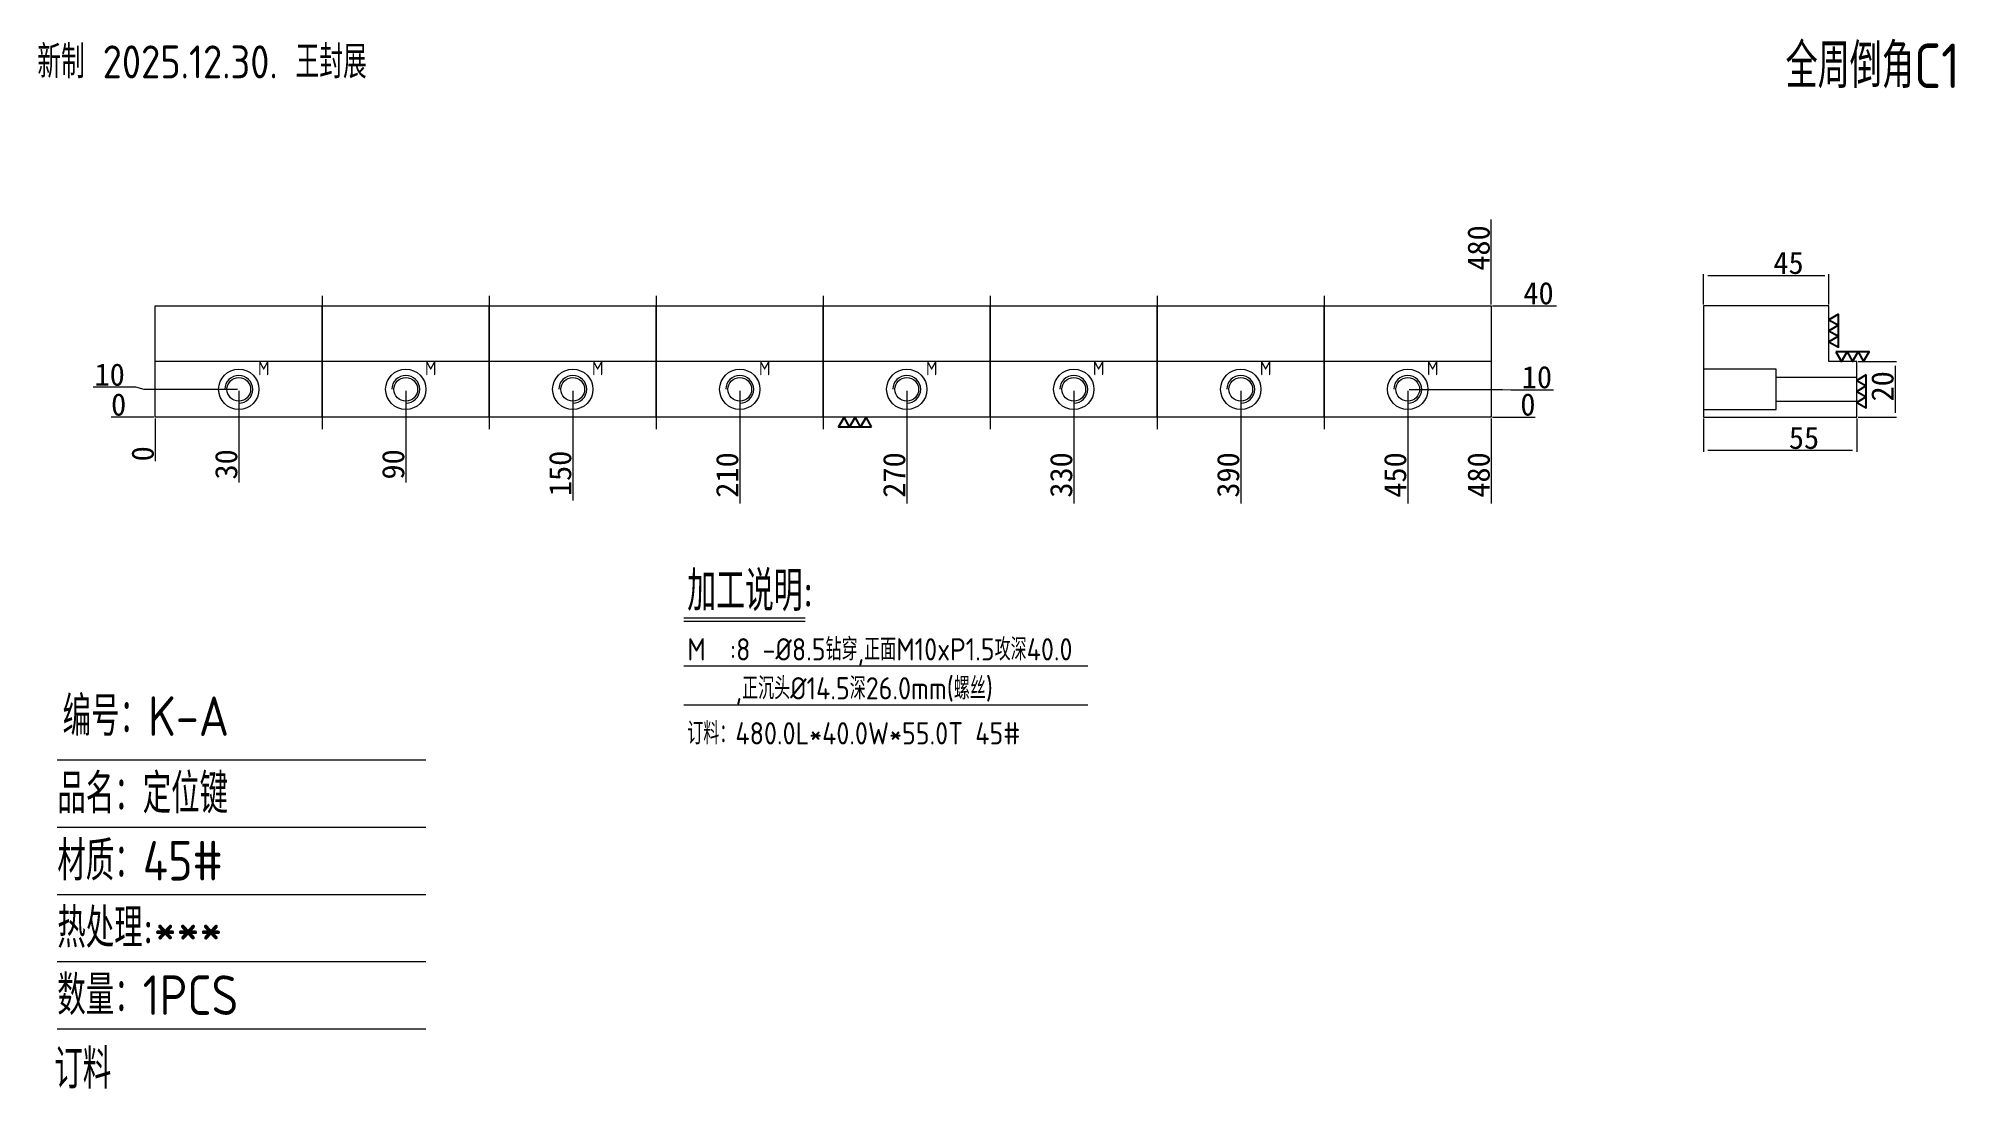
# Model space of a CAD drawing. Header units: millimetres. Extents: x 30556 to 31245, y 44866 to 45243.
import ezdxf
from ezdxf.enums import TextEntityAlignment as Align

# ---------------------------------------------------------------- set-up
doc = ezdxf.new("R2010")
doc.units = ezdxf.units.MM
doc.linetypes.add('CENTER', pattern=[0])
doc.linetypes.add('DASHED', pattern=[0])
doc.layers.add('DIE', color=7, linetype='Continuous', true_color=0xffffff)
doc.layers.add('dim', color=4, linetype='Continuous')
doc.layers.add('TEXT', color=4, linetype='Continuous')
doc.styles.add('_PUG_ERP', font='txt')
doc.styles.add('gbenor', font='gbenor.shx', dxfattribs={"bigfont": 'gbcbig'})
doc.dimstyles.new('_PUG_ERP', dxfattribs={"dimtxt": 8, "dimasz": 1.5, "dimexe": 0.5, "dimexo": 0.5, "dimgap": 0.5, "dimtad": 1, "dimtxsty": '_PUG_ERP', "dimblk": 'CLOSEDBLANK', "dimcen": 0, "dimclrd": 4, "dimclre": 4, "dimclrt": 3, "dimazin": 3, "dimtfac": 1, "dimtmove": 0, "dimatfit": 3, "dimldrblk": 'CLOSEDBLANK', "dimlwd": 9, "dimlwe": 9})

# ---------------------------------------------------------------- blocks, each defined once
blk = doc.blocks.new('*D1268')
at = {"layer": 'Defpoints', "color": 0}
for p in [(31154.48, 45107.03), (31209.48, 45107.03), (31154.48, 45095.07)]:
    blk.add_point(p, dxfattribs=at)
at = {"layer": 'dim', "color": 4, "lineweight": 9}
for p, q in [((31154.48, 45106.53), (31154.48, 45094.57)), ((31209.48, 45106.53), (31209.48, 45094.57)), ((31207.98, 45095.07), (31155.98, 45095.07))]:
    blk.add_line(p, q, dxfattribs=at)
at = {"layer": 'dim', "color": 3, "lineweight": 18, "insert": (31190.54, 45099.57), "char_height": 8, "attachment_point": 5, "style": '_PUG_ERP'}
blk.add_mtext('55', dxfattribs=at)
blk = doc.blocks.new('_ClosedBlank')
blk = doc.blocks.new('*D1269')
at = {"layer": 'Defpoints', "color": 0}
for p in [(31199.48, 45157.93), (31154.48, 45147.03), (31199.48, 45147.03)]:
    blk.add_point(p, dxfattribs=at)
at = {"layer": 'dim', "color": 4, "lineweight": 9}
for p, q in [((31154.48, 45147.53), (31154.48, 45158.43)), ((31155.98, 45157.93), (31197.98, 45157.93)), ((31199.48, 45147.53), (31199.48, 45158.43))]:
    blk.add_line(p, q, dxfattribs=at)
at = {"layer": 'dim', "color": 3, "lineweight": 18, "insert": (31184.98, 45162.43), "char_height": 8, "attachment_point": 5, "style": '_PUG_ERP'}
blk.add_mtext('45', dxfattribs=at)
blk = doc.blocks.new('*D1270')
at = {"layer": 'Defpoints', "color": 0}
for p in [(31209.48, 45127.03), (31209.48, 45107.03), (31223.26, 45107.03)]:
    blk.add_point(p, dxfattribs=at)
at = {"layer": 'dim', "color": 4, "lineweight": 9}
for p, q in [((31209.98, 45127.03), (31223.76, 45127.03)), ((31223.26, 45125.53), (31223.26, 45108.53)), ((31209.98, 45107.03), (31223.76, 45107.03))]:
    blk.add_line(p, q, dxfattribs=at)
at = {"layer": 'dim', "color": 3, "lineweight": 18, "insert": (31218.76, 45118.11), "char_height": 8, "attachment_point": 5, "rotation": 90, "style": '_PUG_ERP'}
blk.add_mtext('20', dxfattribs=at)
blk = doc.blocks.new('YFFH+A0')
at = {"color": 1, "ltscale": 2}
blk.add_lwpolyline([(-3.46, -6), (0, -4), (-3.46, -2), (0, 0), (-3.46, 2), (0, 4), (-3.46, 6), (-3.46, -6)], close=True, dxfattribs=at)
blk = doc.blocks.new('XYMFH-A0')
at = {"xscale": 0.0833333333332575, "yscale": 0.0833333333332575, "zscale": 0.0833333333332575}
blk.add_blockref('YFFH+A0', (0, 0), dxfattribs=at)
blk = doc.blocks.new('*D1271')
at = {"layer": 'Defpoints', "color": 0}
for p in [(30598.17, 45107.03), (31078.17, 45107.03), (31088.17, 45107.03)]:
    blk.add_point(p, dxfattribs=at)
at = {"layer": 'dim', "color": 4, "lineweight": 9}
blk.add_line((31078.67, 45107.03), (31094, 45107.03), dxfattribs=at)
at = {"layer": 'dim', "color": 3, "lineweight": 18, "insert": (31091.34, 45111.53), "char_height": 8, "attachment_point": 5, "style": '_PUG_ERP'}
blk.add_mtext('0', dxfattribs=at)
blk = doc.blocks.new('*D1272')
at = {"layer": 'Defpoints', "color": 0}
for p in [(31048.17, 45117.03), (31088.17, 45116.85), (30598.17, 45107.03)]:
    blk.add_point(p, dxfattribs=at)
at = {"layer": 'dim', "color": 4, "lineweight": 9}
for p, q in [((31048.67, 45117.03), (31082.17, 45117.03)), ((31082.17, 45117.03), (31085.17, 45116.85)), ((31085.17, 45116.85), (31100.48, 45116.85))]:
    blk.add_line(p, q, dxfattribs=at)
at = {"layer": 'dim', "color": 3, "lineweight": 18, "insert": (31094.58, 45121.35), "char_height": 8, "attachment_point": 5, "style": '_PUG_ERP'}
blk.add_mtext('10', dxfattribs=at)
blk = doc.blocks.new('*D1273')
at = {"layer": 'Defpoints', "color": 0}
for p in [(31078.17, 45147.03), (31088.17, 45147.03), (30598.17, 45107.03)]:
    blk.add_point(p, dxfattribs=at)
at = {"layer": 'dim', "color": 4, "lineweight": 9}
blk.add_line((31078.67, 45147.03), (31101.62, 45147.03), dxfattribs=at)
at = {"layer": 'dim', "color": 3, "lineweight": 18, "insert": (31095.15, 45151.53), "char_height": 8, "attachment_point": 5, "style": '_PUG_ERP'}
blk.add_mtext('40', dxfattribs=at)
blk = doc.blocks.new('*D1274')
at = {"layer": 'Defpoints', "color": 0}
for p in [(30588.17, 45107.03), (30598.17, 45107.03), (30598.17, 45107.03)]:
    blk.add_point(p, dxfattribs=at)
at = {"layer": 'dim', "color": 4, "lineweight": 9}
blk.add_line((30597.67, 45107.03), (30582.34, 45107.03), dxfattribs=at)
at = {"layer": 'dim', "color": 3, "lineweight": 18, "insert": (30585, 45111.53), "char_height": 8, "attachment_point": 5, "style": '_PUG_ERP'}
blk.add_mtext('0', dxfattribs=at)
blk = doc.blocks.new('*D1275')
at = {"layer": 'Defpoints', "color": 0}
for p in [(30588.17, 45117.77), (30628.17, 45117.03), (30598.17, 45107.03)]:
    blk.add_point(p, dxfattribs=at)
at = {"layer": 'dim', "color": 4, "lineweight": 9}
for p, q in [((30591.17, 45117.77), (30575.86, 45117.77)), ((30594.17, 45117.03), (30591.17, 45117.77)), ((30627.67, 45117.03), (30594.17, 45117.03))]:
    blk.add_line(p, q, dxfattribs=at)
at = {"layer": 'dim', "color": 3, "lineweight": 18, "insert": (30581.77, 45122.27), "char_height": 8, "attachment_point": 5, "style": '_PUG_ERP'}
blk.add_mtext('10', dxfattribs=at)
blk = doc.blocks.new('*D1276')
at = {"layer": 'Defpoints', "color": 0}
for p in [(30598.17, 45107.03), (31078.17, 45107.03), (31078.17, 45097.03)]:
    blk.add_point(p, dxfattribs=at)
at = {"layer": 'dim', "color": 4, "lineweight": 9}
blk.add_line((31078.17, 45106.53), (31078.17, 45075.96), dxfattribs=at)
at = {"layer": 'dim', "color": 3, "lineweight": 18, "insert": (31073.67, 45086.25), "char_height": 8, "attachment_point": 5, "rotation": 90, "style": '_PUG_ERP'}
blk.add_mtext('480', dxfattribs=at)
blk = doc.blocks.new('*D1277')
at = {"layer": 'Defpoints', "color": 0}
for p in [(31048.17, 45117.03), (30598.17, 45107.03), (31048.17, 45097.03)]:
    blk.add_point(p, dxfattribs=at)
at = {"layer": 'dim', "color": 4, "lineweight": 9}
blk.add_line((31048.17, 45116.53), (31048.17, 45075.96), dxfattribs=at)
at = {"layer": 'dim', "color": 3, "lineweight": 18, "insert": (31043.67, 45086.25), "char_height": 8, "attachment_point": 5, "rotation": 90, "style": '_PUG_ERP'}
blk.add_mtext('450', dxfattribs=at)
blk = doc.blocks.new('*D1278')
at = {"layer": 'Defpoints', "color": 0}
for p in [(30988.17, 45117.03), (30598.17, 45107.03), (30988.17, 45097.03)]:
    blk.add_point(p, dxfattribs=at)
at = {"layer": 'dim', "color": 4, "lineweight": 9}
blk.add_line((30988.17, 45116.53), (30988.17, 45075.96), dxfattribs=at)
at = {"layer": 'dim', "color": 3, "lineweight": 18, "insert": (30983.67, 45086.25), "char_height": 8, "attachment_point": 5, "rotation": 90, "style": '_PUG_ERP'}
blk.add_mtext('390', dxfattribs=at)
blk = doc.blocks.new('*D1279')
at = {"layer": 'Defpoints', "color": 0}
for p in [(30928.17, 45117.03), (30598.17, 45107.03), (30928.17, 45097.03)]:
    blk.add_point(p, dxfattribs=at)
at = {"layer": 'dim', "color": 4, "lineweight": 9}
blk.add_line((30928.17, 45116.53), (30928.17, 45075.96), dxfattribs=at)
at = {"layer": 'dim', "color": 3, "lineweight": 18, "insert": (30923.67, 45086.25), "char_height": 8, "attachment_point": 5, "rotation": 90, "style": '_PUG_ERP'}
blk.add_mtext('330', dxfattribs=at)
blk = doc.blocks.new('*D1280')
at = {"layer": 'Defpoints', "color": 0}
for p in [(30868.17, 45117.03), (30598.17, 45107.03), (30868.17, 45097.03)]:
    blk.add_point(p, dxfattribs=at)
at = {"layer": 'dim', "color": 4, "lineweight": 9}
blk.add_line((30868.17, 45116.53), (30868.17, 45075.96), dxfattribs=at)
at = {"layer": 'dim', "color": 3, "lineweight": 18, "insert": (30863.67, 45086.25), "char_height": 8, "attachment_point": 5, "rotation": 90, "style": '_PUG_ERP'}
blk.add_mtext('270', dxfattribs=at)
blk = doc.blocks.new('*D1281')
at = {"layer": 'Defpoints', "color": 0}
for p in [(30808.17, 45117.03), (30598.17, 45107.03), (30808.17, 45097.03)]:
    blk.add_point(p, dxfattribs=at)
at = {"layer": 'dim', "color": 4, "lineweight": 9}
blk.add_line((30808.17, 45116.53), (30808.17, 45075.96), dxfattribs=at)
at = {"layer": 'dim', "color": 3, "lineweight": 18, "insert": (30803.67, 45086.25), "char_height": 8, "attachment_point": 5, "rotation": 90, "style": '_PUG_ERP'}
blk.add_mtext('210', dxfattribs=at)
blk = doc.blocks.new('*D1282')
at = {"layer": 'Defpoints', "color": 0}
for p in [(30748.17, 45117.03), (30598.17, 45107.03), (30748.17, 45097.03)]:
    blk.add_point(p, dxfattribs=at)
at = {"layer": 'dim', "color": 4, "lineweight": 9}
blk.add_line((30748.17, 45116.53), (30748.17, 45077.11), dxfattribs=at)
at = {"layer": 'dim', "color": 3, "lineweight": 18, "insert": (30743.67, 45086.82), "char_height": 8, "attachment_point": 5, "rotation": 90, "style": '_PUG_ERP'}
blk.add_mtext('150', dxfattribs=at)
blk = doc.blocks.new('*D1283')
at = {"layer": 'Defpoints', "color": 0}
for p in [(30688.17, 45117.03), (30598.17, 45107.03), (30688.17, 45097.03)]:
    blk.add_point(p, dxfattribs=at)
at = {"layer": 'dim', "color": 4, "lineweight": 9}
blk.add_line((30688.17, 45116.53), (30688.17, 45083.58), dxfattribs=at)
at = {"layer": 'dim', "color": 3, "lineweight": 18, "insert": (30683.67, 45090.06), "char_height": 8, "attachment_point": 5, "rotation": 90, "style": '_PUG_ERP'}
blk.add_mtext('90', dxfattribs=at)
blk = doc.blocks.new('*D1284')
at = {"layer": 'Defpoints', "color": 0}
for p in [(30628.17, 45117.03), (30598.17, 45107.03), (30628.17, 45097.03)]:
    blk.add_point(p, dxfattribs=at)
at = {"layer": 'dim', "color": 4, "lineweight": 9}
blk.add_line((30628.17, 45116.53), (30628.17, 45083.58), dxfattribs=at)
at = {"layer": 'dim', "color": 3, "lineweight": 18, "insert": (30623.67, 45090.06), "char_height": 8, "attachment_point": 5, "rotation": 90, "style": '_PUG_ERP'}
blk.add_mtext('30', dxfattribs=at)
blk = doc.blocks.new('*D1285')
at = {"layer": 'Defpoints', "color": 0}
for p in [(30598.17, 45107.03), (30598.17, 45107.03), (30598.17, 45097.03)]:
    blk.add_point(p, dxfattribs=at)
at = {"layer": 'dim', "color": 4, "lineweight": 9}
blk.add_line((30598.17, 45106.53), (30598.17, 45091.2), dxfattribs=at)
at = {"layer": 'dim', "color": 3, "lineweight": 18, "insert": (30593.67, 45093.87), "char_height": 8, "attachment_point": 5, "rotation": 90, "style": '_PUG_ERP'}
blk.add_mtext('0', dxfattribs=at)
blk = doc.blocks.new('*D1286')
at = {"layer": 'Defpoints', "color": 0}
for p in [(31078.17, 45157.03), (31078.17, 45147.03), (30598.17, 45107.03)]:
    blk.add_point(p, dxfattribs=at)
at = {"layer": 'dim', "color": 4, "lineweight": 9}
blk.add_line((31078.17, 45147.53), (31078.17, 45178.11), dxfattribs=at)
at = {"layer": 'dim', "color": 3, "lineweight": 18, "insert": (31073.67, 45167.82), "char_height": 8, "attachment_point": 5, "rotation": 90, "style": '_PUG_ERP'}
blk.add_mtext('480', dxfattribs=at)

msp = doc.modelspace()

# ---------------------------------------------------------------- linework, layer by layer
at = {"layer": 'DIE', "color": 135, "linetype": 'Continuous', "lineweight": 18}
for p, q in [((30658.17, 45127.035), (30598.17, 45127.035)), ((30718.17, 45127.035), (30658.17, 45127.035)), ((30778.17, 45127.035), (30718.17, 45127.035)), ((30838.17, 45127.035), (30778.17, 45127.035)), ((30898.17, 45127.035), (30838.17, 45127.035)), ((30958.17, 45127.035), (30898.17, 45127.035)), ((31018.17, 45127.035), (30958.17, 45127.035)), ((31078.17, 45127.035), (31018.17, 45127.035))]:
    msp.add_line(p, q, dxfattribs=at)
at = {"layer": 'DIE', "color": 31, "linetype": 'DASHED', "lineweight": 13, "ltscale": 0.192157}
for p, q in [((31180.479, 45124.285), (31154.479, 45124.285)), ((31180.479, 45117.035), (31180.479, 45124.285)), ((31180.479, 45109.785), (31180.479, 45117.035)), ((31154.479, 45109.785), (31180.479, 45109.785))]:
    msp.add_line(p, q, dxfattribs=at)
at = {"layer": 'DIE', "color": 5, "linetype": 'DASHED', "lineweight": 13, "ltscale": 0.192157}
for p, q in [((31209.479, 45121.285), (31180.479, 45121.285)), ((31180.479, 45112.785), (31209.479, 45112.785))]:
    msp.add_line(p, q, dxfattribs=at)
at = {"layer": 'DIE', "color": 135, "lineweight": 18}
for points in [[(30598.17, 45147.035), (30658.17, 45147.035), (30658.17, 45107.035), (30598.17, 45107.035)], [(30658.17, 45147.035), (30718.17, 45147.035), (30718.17, 45107.035), (30658.17, 45107.035)], [(30718.17, 45147.035), (30778.17, 45147.035), (30778.17, 45107.035), (30718.17, 45107.035)], [(30778.17, 45147.035), (30838.17, 45147.035), (30838.17, 45107.035), (30778.17, 45107.035)], [(30838.17, 45147.035), (30898.17, 45147.035), (30898.17, 45107.035), (30838.17, 45107.035)], [(30898.17, 45147.035), (30958.17, 45147.035), (30958.17, 45107.035), (30898.17, 45107.035)], [(30958.17, 45147.035), (31018.17, 45147.035), (31018.17, 45107.035), (30958.17, 45107.035)], [(31018.17, 45147.035), (31078.17, 45147.035), (31078.17, 45107.035), (31018.17, 45107.035)], [(31154.479, 45107.035), (31209.479, 45107.035), (31209.479, 45127.035), (31199.479, 45127.035), (31199.479, 45147.035), (31154.479, 45147.035)]]:
    msp.add_lwpolyline(points, close=True, dxfattribs=at)
at = {"layer": 'DIE', "color": 42, "linetype": 'Continuous', "lineweight": 18}
for centre, radius in [((30628.17, 45117.035), 7.25), ((30628.17, 45117.035), 4.25), ((30688.17, 45117.035), 7.25), ((30688.17, 45117.035), 4.25), ((30748.17, 45117.035), 7.25), ((30748.17, 45117.035), 4.25), ((30808.17, 45117.035), 7.25), ((30808.17, 45117.035), 4.25), ((30868.17, 45117.035), 7.25), ((30868.17, 45117.035), 4.25), ((30928.17, 45117.035), 7.25), ((30928.17, 45117.035), 4.25), ((30988.17, 45117.035), 7.25), ((30988.17, 45117.035), 4.25), ((31048.17, 45117.035), 7.25), ((31048.17, 45117.035), 4.25)]:
    msp.add_circle(centre, radius, dxfattribs=at)
for centre in [(30628.17, 45117.035), (30688.17, 45117.035), (30748.17, 45117.035), (30808.17, 45117.035), (30868.17, 45117.035), (30928.17, 45117.035), (30988.17, 45117.035), (31048.17, 45117.035)]:
    msp.add_arc(centre, 5, 270, 180, dxfattribs=at)
at = {"layer": 'dim', "color": 1, "lineweight": 18}
for p, q in [((30658.17, 45150.573), (30658.17, 45102.729)), ((30718.17, 45150.573), (30718.17, 45102.729)), ((30778.17, 45150.573), (30778.17, 45102.729)), ((30838.17, 45150.573), (30838.17, 45102.729)), ((30898.17, 45150.573), (30898.17, 45102.729)), ((30958.17, 45150.573), (30958.17, 45102.729)), ((31018.17, 45150.573), (31018.17, 45102.729))]:
    msp.add_line(p, q, dxfattribs=at)
at = {"layer": 'dim', "color": 8, "linetype": 'Continuous', "lineweight": 18}
for p, q in [((30788.109, 45034.878), (30831.655, 45034.878)), ((30788.109, 45033.678), (30831.655, 45033.678)), ((30788.109, 45017.678), (30933.261, 45017.678)), ((30788.109, 45003.678), (30933.261, 45003.678))]:
    msp.add_line(p, q, dxfattribs=at)
at = {"layer": 'dim', "color": 8, "linetype": 'CENTER', "lineweight": 18, "ltscale": 2.14346}
msp.add_lwpolyline([(30598.17, 45107.035), (30598.17, 45147.035), (31078.17, 45147.035), (31078.17, 45107.035)], close=True, dxfattribs=at)
at = {"layer": 'TEXT', "color": 4, "lineweight": 9}
for p, q in [((30562.961, 44983.846), (30695.395, 44983.846)), ((30562.961, 44959.694), (30695.395, 44959.694)), ((30562.961, 44935.541), (30695.395, 44935.541)), ((30562.961, 44911.389), (30695.395, 44911.389)), ((30562.961, 44887.237), (30695.395, 44887.237))]:
    msp.add_line(p, q, dxfattribs=at)

# ---------------------------------------------------------------- block references
at = {"layer": 'dim', "lineweight": 18, "yscale": 11.87421369844378, "zscale": 11.87421369844191}
for p, xscale, rotation in [((31199.479, 45138.094), 11.87421369843651, 180), ((31207.969, 45127.035), 11.87421369844378, 270), ((31209.479, 45116.266), 11.87421369843651, 180), ((30849.614, 45107.035), 11.87421369844378, 90)]:
    msp.add_blockref('XYMFH-A0', p, dxfattribs=dict(at, xscale=xscale, rotation=rotation))

# ---------------------------------------------------------------- texts
at = {"layer": 'dim', "color": 4, "lineweight": 18, "style": 'gbenor'}
for s, height, p in [('全周倒角C1', 16, (31183.93, 45225.301)), ('M', 5, (30635.037, 45122.105)), ('M', 5, (30695.037, 45122.105)), ('M', 5, (30755.037, 45122.105)), ('M', 5, (30815.037, 45122.105)), ('M', 5, (30875.037, 45122.105)), ('M', 5, (30935.037, 45122.105)), ('M', 5, (30995.037, 45122.105)), ('M', 5, (31055.037, 45122.105)), ('加工说明:', 14.4, (30789.282, 45037.363)), ('M  :8 -%%c8.5钻穿,正面M10xP1.5攻深40.0', 8, (30789.309, 45019.592)), ('    ,正沉头%%c14.5深26.0mm(螺丝)', 8, (30789.309, 45005.592)), ('订料：480.0L*40.0W*55.0T 45#', 8, (30789.309, 44989.407))]:
    msp.add_text(s, height=height, dxfattribs=at).set_placement(p)
at = {"layer": 'TEXT', "color": 6, "lineweight": 9, "style": 'gbenor'}
msp.add_text('新制 2025.12.30. 王封展', height=11.83942, dxfattribs=at).set_placement((30614.964, 45235.344), align=Align.MIDDLE)
at = {"layer": 'TEXT', "color": 3, "lineweight": 9, "style": 'gbenor'}
for s, p in [('编号：K-A', (30564.848, 44992.479)), ('品名：定位键', (30562.961, 44964.666)), ('材质：45#', (30562.961, 44940.514)), ('热处理:***', (30562.961, 44916.362)), ('数量：1PCS', (30562.961, 44892.209)), ('订料', (30561.883, 44865.687))]:
    msp.add_text(s, height=14.2073, dxfattribs=at).set_placement(p)

# ---------------------------------------------------------------- dimensions: what is measured, and where the dimension line sits
at = {"layer": 'dim', "lineweight": 18}
for feature_location, offset, dtype, origin, picture, middle in [((31078.17, 45147.035), (0, 10), 1, (30598.17, 45107.035), '*D1286', (31073.67, 45167.82)), ((31078.17, 45147.035), (10, 0), 0, (30598.17, 45107.035), '*D1273', (31095.147, 45151.535)), ((30628.17, 45117.035), (-40, 0.736), 0, (30598.17, 45107.035), '*D1275', (30581.766, 45122.271)), ((31048.17, 45117.035), (40, -0.186), 0, (30598.17, 45107.035), '*D1272', (31094.575, 45121.349)), ((30598.170485511, 45107.034633565), (-10, 0), 0, (30598.170485511, 45107.034633565), '*D1274', (30585.003818845, 45111.534633565)), ((31048.17, 45117.035), (0, -20), 1, (30598.17, 45107.035), '*D1277', (31043.67, 45086.249)), ((30988.17, 45117.035), (0, -20), 1, (30598.17, 45107.035), '*D1278', (30983.67, 45086.249)), ((30928.17, 45117.035), (0, -20), 1, (30598.17, 45107.035), '*D1279', (30923.67, 45086.249)), ((30868.17, 45117.035), (0, -20), 1, (30598.17, 45107.035), '*D1280', (30863.67, 45086.249)), ((30808.17, 45117.035), (0, -20), 1, (30598.17, 45107.035), '*D1281', (30803.67, 45086.249)), ((30748.17, 45117.035), (0, -20), 1, (30598.17, 45107.035), '*D1282', (30743.67, 45086.82)), ((30688.17, 45117.035), (0, -20), 1, (30598.17, 45107.035), '*D1283', (30683.67, 45090.058)), ((30628.17, 45117.035), (0, -20), 1, (30598.17, 45107.035), '*D1284', (30623.67, 45090.058)), ((31078.170485511, 45107.034633565), (10, 0), 0, (30598.170485511, 45107.034633565), '*D1271', (31091.337152178, 45111.534633565)), ((30598.170485511, 45107.034633565), (0, -10), 1, (30598.170485511, 45107.034633565), '*D1285', (30593.670485511, 45093.867966898)), ((31078.17, 45107.035), (0, -10), 1, (30598.17, 45107.035), '*D1276', (31073.67, 45086.249))]:
    dim = msp.add_ordinate_dim(feature_location=feature_location, offset=offset, dtype=dtype, origin=origin, dimstyle='_PUG_ERP', dxfattribs=at)
    dim.commit()
    dim.dimension.update_dxf_attribs({"geometry": picture, "text_midpoint": middle})
for base, p1, p2, picture, middle in [((31199.479, 45157.925), (31154.479, 45147.035), (31199.479, 45147.035), '*D1269', (31184.981, 45157.925)), ((31154.479, 45095.069), (31209.479, 45107.035), (31154.479, 45107.035), '*D1268', (31190.536, 45095.069))]:
    dim = msp.add_linear_dim(base=base, p1=p1, p2=p2, dimstyle='_PUG_ERP', dxfattribs=at)
    dim.commit()
    dim.dimension.update_dxf_attribs({"geometry": picture, "text_midpoint": middle, "dimtype": 160})
dim = msp.add_linear_dim(base=(31223.256, 45107.035), p1=(31209.479, 45127.035), p2=(31209.479, 45107.035), angle=90, dimstyle='_PUG_ERP', dxfattribs=at)
dim.commit()
dim.dimension.update_dxf_attribs({"geometry": '*D1270', "text_midpoint": (31223.256, 45118.112), "dimtype": 160})

doc.saveas('drawing.dxf')
